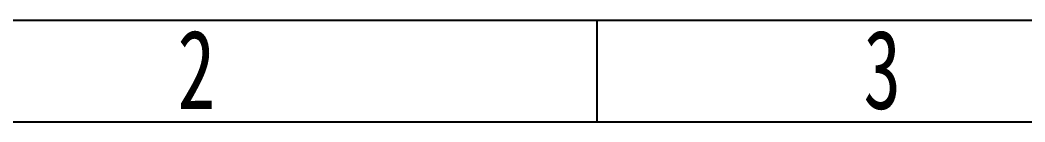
# Model space of a CAD drawing. Header units: millimetres. Extents: x 2028 to 3302, y -96 to 792.
# Drawn here: x 2219.6 to 2440.3, y 770 to 792.4 of the extents above; entities that cross this region are included whole.
import ezdxf

# ---------------------------------------------------------------- set-up
doc = ezdxf.new("R2010")
doc.units = ezdxf.units.MM
doc.layers.get('0').update_dxf_attribs({"linetype": 'CONTINUOUS'})
doc.styles.get("Standard").update_dxf_attribs({"font": '', "width": 0.8})
doc.styles.get('Standard').set_extended_font_data('SimSun')

msp = doc.modelspace()

# ---------------------------------------------------------------- linework, layer by layer
at = {"linetype": 'Continuous'}
for p, q in [((2027.72, 792.374), (3302.468, 792.374)), ((2346.404, 770.005), (2346.404, 792.374)), ((2050.089, 770.005), (3280.1, 770.005))]:
    msp.add_line(p, q, dxfattribs=at)

# ---------------------------------------------------------------- texts
at = {"linetype": 'Continuous', "width": 0.7}
for s, p in [('2', (2254.205, 772.853)), ('3', (2404.886, 772.853))]:
    msp.add_text(s, height=17.374, dxfattribs=at).set_placement(p)

doc.saveas('drawing.dxf')
